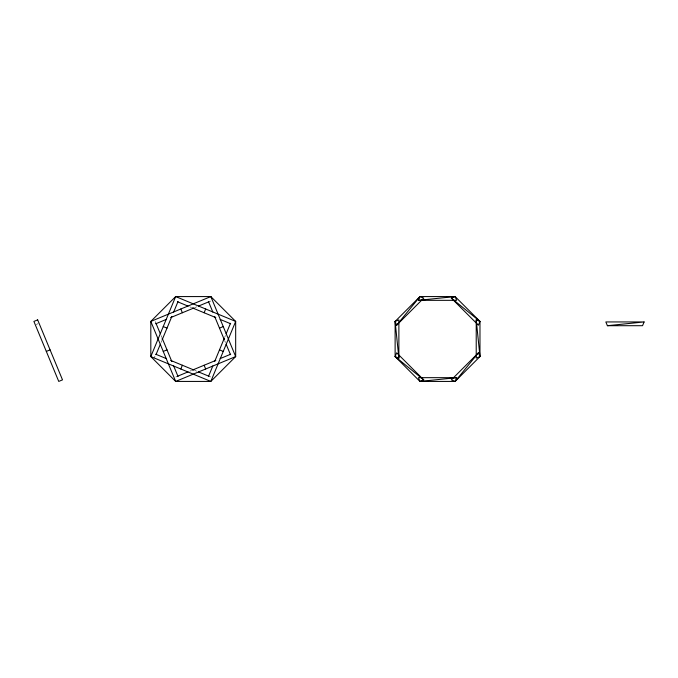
<?xml version="1.0" encoding="UTF-8"?>
<svg xmlns="http://www.w3.org/2000/svg" width="678" height="678" viewBox="0 0 678 678"><rect width="100%" height="100%" fill="white"/><g stroke="black" fill="none" stroke-linecap="round" stroke-linejoin="round"><path stroke-width="0.51" stroke-dasharray="3.39 2.54" d="M154.245 357.992L155.016 356.111M161.059 342.475L161.788 340.712M224.698 337.288L225.427 335.525M36.256 324.465L38.138 323.686M194.959 307.541L196.722 306.812M208.943 301.752L210.655 301.04M175.822 376.96L177.543 376.248M189.764 371.188L191.527 370.459M189.764 306.812L191.527 307.541M194.959 370.459L196.722 371.188M208.943 376.248L210.655 376.96M224.698 340.712L225.427 342.475M155.279 321.584L155.991 323.296M161.059 335.525L161.788 337.288"/><path stroke-width="1.02" d="M155.991 354.704L160.355 344.17M162.152 339.831L171.848 316.431M173.644 312.092L178.009 301.557M180.814 369.002L182.374 365.247M204.112 312.753L205.671 308.999M208.477 376.443L212.841 365.908M214.638 361.569L224.333 338.169M226.13 333.83L230.495 323.296M395.121 356.577L396.672 352.814L423.725 379.866L419.97 381.426L395.121 356.577L395.121 321.423L419.97 296.574L455.116 296.574L479.973 321.423L479.973 356.577L455.116 381.426L419.97 381.426L418.419 377.671L456.675 377.671L455.116 381.426L451.362 379.866L478.414 352.814L479.973 356.577L476.219 358.128L476.219 319.872L479.973 321.423L478.414 325.186L451.362 298.134L455.116 296.574L456.675 300.329L418.419 300.329L419.97 296.574L423.725 298.134L396.672 325.186L395.121 321.423L398.876 319.872L398.876 358.128L395.121 356.577L423.725 379.866M644.1 321.94L642.541 325.703L607.395 325.703L605.844 321.94L644.1 321.94L607.395 325.703M396.672 325.186L419.97 296.574M455.116 381.426L478.414 352.814M46.324 351.424L50.079 349.873M155.796 323.762L166.33 319.397M170.67 317.601L194.078 307.905M198.408 306.117L208.943 301.752M163.245 351.424L167 349.873M219.486 328.127L223.24 326.576M177.543 376.248L188.077 371.883M192.408 370.095L215.816 360.399M220.155 358.603L230.69 354.238M418.419 300.329L455.116 296.574M419.97 381.426L456.675 377.671M177.543 301.752L188.077 306.117M192.408 307.905L215.816 317.601M220.155 319.397L230.69 323.762M163.245 326.576L167 328.127M219.486 349.873L223.24 351.424M155.796 354.238L166.33 358.603M170.67 360.399L194.078 370.095M198.408 371.883L208.943 376.248M451.362 298.134L479.973 321.423M208.477 301.557L212.841 312.092M214.638 316.431L224.333 339.831M226.13 344.17L230.495 354.704M180.814 308.999L182.374 312.753M204.112 365.247L205.671 369.002M155.991 323.296L160.355 333.83M162.152 338.169L171.848 361.569M173.644 365.908L178.009 376.443M476.219 319.872L479.973 356.577M395.121 321.423L398.876 358.128M175.67 296.574L150.813 356.577L175.67 381.426L210.816 381.426L235.673 356.577L235.673 321.423L210.816 296.574L175.67 296.574L150.813 321.423L150.813 356.577L210.816 381.426L235.673 321.423L175.67 296.574M37.654 319.872L33.9 321.423L58.749 381.426L62.512 379.866L37.654 319.872M210.816 296.574L150.813 321.423L175.67 381.426L235.673 356.577L210.816 296.574"/></g></svg>
